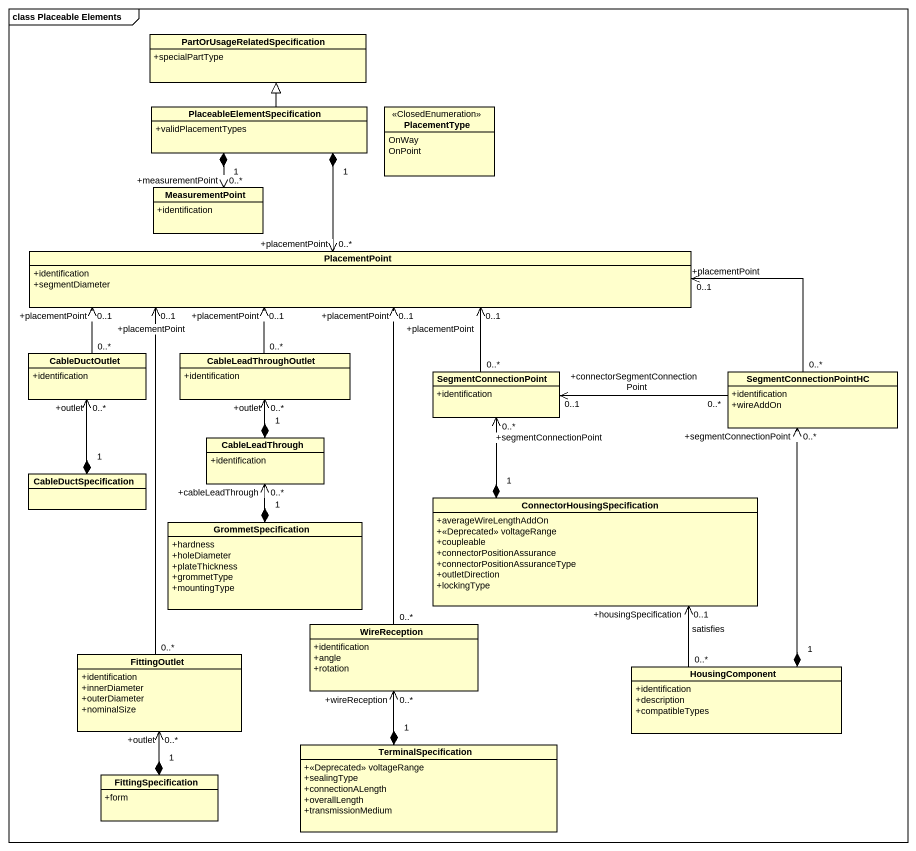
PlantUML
@startuml
mainframe class Placeable Elements
hide circle
hide empty members
skinparam classAttributeIconSize 0
class "PartOrUsageRelatedSpecification" as PartOrUsageRelatedSpecificat {
  +specialPartType
}
class "PlaceableElementSpecification" as PlaceableElementSpecificatio {
  +validPlacementTypes
}
enum PlacementType <<ClosedEnumeration>> {
  OnWay
  OnPoint
}
class MeasurementPoint {
  +identification
}
class PlacementPoint {
  +identification
  +segmentDiameter
}
class CableDuctOutlet {
  +identification
}
class CableLeadThroughOutlet {
  +identification
}
class SegmentConnectionPoint {
  +identification
}
class SegmentConnectionPointHC {
  +identification
  +wireAddOn
}
class CableLeadThrough {
  +identification
}
class CableDuctSpecification
class "ConnectorHousingSpecification" as ConnectorHousingSpecificatio {
  +averageWireLengthAddOn
  +<<Deprecated>> voltageRange
  +coupleable
  +connectorPositionAssurance
  +connectorPositionAssuranceType
  +outletDirection
  +lockingType
}
class GrommetSpecification {
  +hardness
  +holeDiameter
  +plateThickness
  +grommetType
  +mountingType
}
class FittingOutlet {
  +identification
  +innerDiameter
  +outerDiameter
  +nominalSize
}
class WireReception {
  +identification
  +angle
  +rotation
}
class HousingComponent {
  +identification
  +description
  +compatibleTypes
}
class FittingSpecification {
  +form
}
class TerminalSpecification {
  +<<Deprecated>> voltageRange
  +sealingType
  +connectionALength
  +overallLength
  +transmissionMedium
}
PlaceableElementSpecificatio -up-|> PartOrUsageRelatedSpecificat
PlaceableElementSpecificatio "1" *--> "+measurementPoint\n0..*" MeasurementPoint
PlaceableElementSpecificatio "1" *--> "+placementPoint\n0..*" PlacementPoint
CableDuctOutlet "0..*" -right-> "+placementPoint\n0..1" PlacementPoint
CableLeadThroughOutlet "0..*" -up-> "+placementPoint\n0..1" PlacementPoint
SegmentConnectionPoint "0..*" -up-> "+placementPoint\n0..1" PlacementPoint
SegmentConnectionPoint "+segmentConnectionPoint\n0..*" <--* "1" ConnectorHousingSpecificatio
SegmentConnectionPointHC "0..*" -left-> "+placementPoint\n0..1" PlacementPoint
SegmentConnectionPointHC "0..*" -left-> "+connectorSegmentConnectionPoint\n0..1" SegmentConnectionPoint
CableLeadThrough "1" *-up-> "+outlet\n0..*" CableLeadThroughOutlet
CableDuctSpecification "1" *-up-> "+outlet\n0..*" CableDuctOutlet
GrommetSpecification "1" *-up-> "+cableLeadThrough\n0..*" CableLeadThrough
FittingOutlet "0..*" -up-> "+placementPoint\n0..1" PlacementPoint
WireReception "0..*" -up-> "+placementPoint\n0..1" PlacementPoint
HousingComponent "1" *-up-> "+segmentConnectionPoint\n0..*" SegmentConnectionPointHC
HousingComponent "0..*" -up-> "+housingSpecification\n0..1" ConnectorHousingSpecificatio : satisfies
FittingSpecification "1" *-up-> "+outlet\n0..*" FittingOutlet
TerminalSpecification "1" *-up-> "+wireReception\n0..*" WireReception
@enduml
